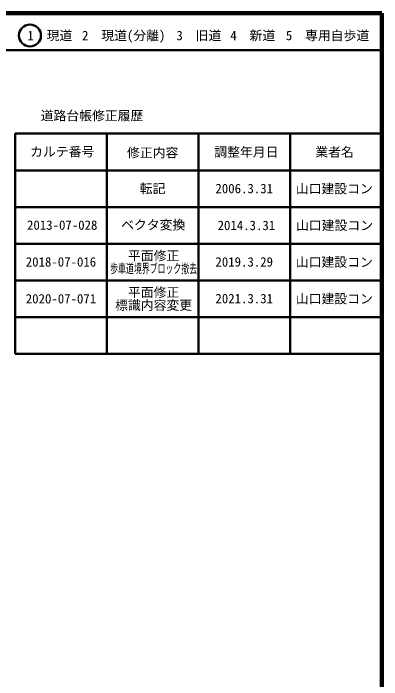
# Model space of a CAD drawing. Units: millimetres on the paper, enlarged 1000 times. Extents: x 40000 to 680000, y 20000 to 380000.
# Drawn here: x 579500 to 680000, y 198357 to 380000 of the extents above; entities that cross this region are included whole.
import ezdxf
from ezdxf.enums import TextEntityAlignment as Align

# ---------------------------------------------------------------- set-up
doc = ezdxf.new("R2010")
doc.units = ezdxf.units.MM
doc.header["$LTSCALE"] = 1000
for name, color, linetype, lineweight in [('M-TTL', 2, 'Continuous', 140), ('M-TTL-FRAM', 2, 'Continuous', 50), ('M-TTL-LINE', 7, 'Continuous', 50)]:
    doc.layers.add(name, color=color, linetype=linetype, lineweight=lineweight)
doc.layers.add('M-TTL-TXT', color=7, linetype='Continuous')
doc.styles.add('ＭＳ ゴシック', font='')
doc.styles.get('ＭＳ ゴシック').set_extended_font_data('MS Gothic')

msp = doc.modelspace()

# ---------------------------------------------------------------- linework, layer by layer
at = {"layer": 'M-TTL'}
for p, q in [((680000, 380000), (40000, 380000)), ((680000, 20000), (680000, 380000))]:
    msp.add_line(p, q, dxfattribs=at)
at = {"layer": 'M-TTL-FRAM'}
for p, q in [((580000, 347197), (580000, 287197)), ((580000, 347197), (680000, 347197)), ((580000, 287197), (680000, 287197))]:
    msp.add_line(p, q, dxfattribs=at)
at = {"layer": 'M-TTL-LINE'}
for p, q in [((40000, 370000), (680000, 370000)), ((605000, 347197), (605000, 287197)), ((630000, 347197), (630000, 287197)), ((655000, 347197), (655000, 287197)), ((580000, 337197), (680000, 337197)), ((580000, 327197), (680000, 327197)), ((580000, 317197), (680000, 317197)), ((580000, 307197), (680000, 307197)), ((580000, 297197), (680000, 297197))]:
    msp.add_line(p, q, dxfattribs=at)
msp.add_circle((584031, 373958), 3000, dxfattribs=at)

# ---------------------------------------------------------------- texts
at = {"layer": 'M-TTL-TXT', "style": 'ＭＳ ゴシック'}
for s, p in [('1\u3000現道', (589448, 373958)), ('2\u3000現道(分離)', (609619, 373958)), ('3\u3000旧道', (630121, 373958)), ('4\u3000新道', (644824, 373958)), ('5\u3000専用自歩道', (665228, 373958)), ('道路台帳修正履歴', (600968, 352113)), ('カルテ番号', (592839, 342277)), ('修正内容', (617509, 342023)), ('調整年月日', (643089, 342197)), ('業者名', (667134, 342197)), ('転記', (617500, 332245)), ('2006.3.31', (642500, 332245)), ('山口建設コン', (667077, 332189)), ('2013-07-028', (592839, 322277)), ('ベクタ変換', (617672, 322359)), ('2014.3.31', (643089, 322197)), ('山口建設コン', (667134, 322197)), ('平面修正', (617779, 313947)), ('2018-07-016', (592500, 312245)), ('2019.3.29', (642500, 312245)), ('山口建設コン', (667077, 312189)), ('平面修正', (617779, 303947)), ('2020-07-071', (592500, 302197)), ('2021.3.31', (642500, 302245)), ('山口建設コン', (667077, 302189)), ('標識内容変更', (617779, 300447))]:
    msp.add_text(s, height=2566, dxfattribs=at).set_placement(p, align=Align.MIDDLE_CENTER)
at = {"layer": 'M-TTL-TXT', "style": 'ＭＳ ゴシック', "width": 0.6}
msp.add_text('歩車道境界ブロック撤去', height=2566, dxfattribs=at).set_placement((617779, 310447), align=Align.MIDDLE_CENTER)

doc.saveas('drawing.dxf')
